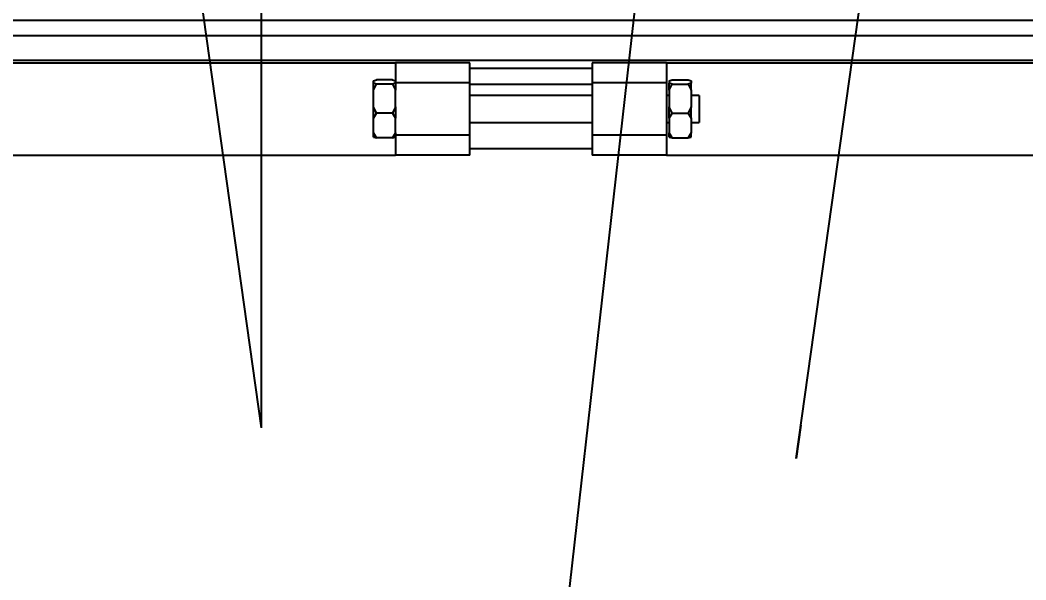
# Model space of a CAD drawing. Header units: millimetres. Extents: x 0 to 6631, y 0 to 4689.
# Drawn here: x 3264.5 to 3635.3, y 3637.7 to 3843.9 of the extents above; entities that cross this region are included whole.
import ezdxf

# ---------------------------------------------------------------- set-up
doc = ezdxf.new("R2010")
doc.units = ezdxf.units.MM
doc.header["$LTSCALE"] = 13
doc.linetypes.add('CENTERX2', pattern=[101.6, 63.5, -12.7, 12.7, -12.7])
for name, color, linetype in [('中心线', 1, 'CENTERX2'), ('几何体', 7, 'Continuous'), ('尺寸', 3, 'Continuous'), ('注释', 2, 'Continuous'), ('草图直线', 1, 'Continuous')]:
    doc.layers.add(name, color=color, linetype=linetype)
doc.styles.add('SLDTEXTSTYLE0', font='hyswlongfangsong.ttf')
doc.styles.get("Standard").update_dxf_attribs({"font": 'gbenor.shx', "bigfont": 'gbcbig.shx'})
doc.dimstyles.new('SLDDIMSTYLE0', dxfattribs={"dimtxt": 50, "dimasz": 40.8, "dimexe": 0, "dimexo": 0.0625, "dimgap": 12.5, "dimtad": 2, "dimdec": 0, "dimrnd": 1e-09, "dimzin": 12, "dimdsep": 46, "dimtxsty": 'SLDTEXTSTYLE0', "dimsah": 1, "dimcen": 0.09, "dimadec": 0, "dimazin": 3, "dimtfac": 1, "dimtdec": 0, "dimtmove": 0, "dimatfit": 0, "dimfxl": 1, "dimfrac": 2, "dimtolj": 1, "dimtzin": 12, "dimarcsym": 0})
doc.dimstyles.new('SLDDIMSTYLE2', dxfattribs={"dimtxt": 0.18, "dimasz": 40.8, "dimexe": 0, "dimexo": 0.0625, "dimgap": 0, "dimtad": 0, "dimtih": 1, "dimtoh": 1, "dimdec": 0, "dimrnd": 1e-09, "dimzin": 0, "dimdsep": 46, "dimtxsty": 'Standard', "dimsah": 1, "dimcen": 0.09, "dimadec": 0, "dimazin": 0, "dimtfac": 40.8, "dimtdec": 0, "dimtofl": 0, "dimtmove": 0, "dimatfit": 3, "dimfxl": 1, "dimfrac": 2, "dimtolj": 1, "dimtzin": 0, "dimarcsym": 0})

# ---------------------------------------------------------------- blocks, each defined once
blk = doc.blocks.new('*D18')
at = {"layer": 'Defpoints', "color": 0, "transparency": 16777216}
for p in [(3316.26, 4092.55), (3301.63, 4062.72), (3353.5, 4050.47), (3353.5, 3693.67), (3353.5, 3693.67)]:
    blk.add_point(p, dxfattribs=at)
at = {"layer": '尺寸', "color": 0, "lineweight": -2, "transparency": 16777216}
for p, q in [((3353.5, 4050.53), (3353.5, 4094.29)), ((3301.62, 4062.78), (3297.74, 4090.39))]:
    blk.add_line(p, q, dxfattribs=at)
for start, end in [(90, 98), (78.3245, 84.1623), (103.8377, 109.6755)]:
    blk.add_arc((3353.5, 3693.67), 400.61, start, end, dxfattribs=at)
at = {"layer": '尺寸', "color": 0, "transparency": 16777216}
for points in [[(3393.9, 4085.42), (3394.59, 4099), (3353.5, 4094.29)], [(3256.39, 4089.34), (3258.97, 4075.98), (3297.74, 4090.39)]]:
    blk.add_solid(points, dxfattribs=at)
at = {"layer": '尺寸', "color": 0, "transparency": 16777216, "insert": (3314.61, 4155.52), "char_height": 50, "attachment_point": 1, "rotation": 2.5305, "style": 'SLDTEXTSTYLE0'}
blk.add_mtext('\\A1;8°', dxfattribs=at)

msp = doc.modelspace()

# ---------------------------------------------------------------- linework, layer by layer
at = {"layer": '中心线'}
for p, q in [((3550.54, 3682.43), (3605.54, 4073.78)), ((3353.5, 3693.67), (3301.63, 4062.72)), ((3552.26, 3694.66), (3550.54, 3682.43))]:
    msp.add_line(p, q, dxfattribs=at)
at = {"layer": '几何体'}
for p, q in [((3192.21, 3843.92), (3713.4, 3843.92)), ((3717.81, 3838.13), (3187.81, 3838.13)), ((3163.31, 3828.19), (3402.81, 3828.19)), ((3187.81, 3829.19), (3717.81, 3829.19)), ((3430.31, 3828.19), (3402.81, 3828.19)), ((3402.81, 3828.19), (3402.81, 3821.02)), ((3430.31, 3820.85), (3430.31, 3828.19)), ((3502.81, 3828.19), (3475.31, 3828.19)), ((3475.31, 3828.19), (3475.31, 3820.85)), ((3502.81, 3828.19), (3742.31, 3828.19)), ((3502.81, 3828.19), (3502.81, 3820.85)), ((3430.31, 3826.19), (3475.31, 3826.19)), ((3394.81, 3821.54), (3395.81, 3821.86)), ((3394.81, 3820.66), (3394.81, 3821.54)), ((3395.81, 3820.34), (3394.81, 3820.66)), ((3394.81, 3818.11), (3394.81, 3820.66)), ((3394.81, 3818.11), (3395.81, 3820.34)), ((3401.81, 3821.86), (3395.81, 3821.86)), ((3401.81, 3820.34), (3395.81, 3820.34)), ((3401.81, 3821.86), (3402.81, 3821.54)), ((3402.81, 3820.66), (3401.81, 3820.34)), ((3401.81, 3820.34), (3402.81, 3818.11)), ((3402.81, 3820.66), (3402.81, 3821.02)), ((3430.31, 3820.85), (3402.81, 3820.85)), ((3402.81, 3820.66), (3402.81, 3818.11)), ((3430.31, 3801.53), (3430.31, 3820.85)), ((3475.31, 3820.19), (3430.31, 3820.19)), ((3502.81, 3820.85), (3475.31, 3820.85)), ((3475.31, 3820.85), (3475.31, 3801.53)), ((3502.81, 3820.85), (3502.81, 3801.53)), ((3503.81, 3821.54), (3504.81, 3821.86)), ((3503.81, 3821.54), (3503.81, 3820.66)), ((3504.81, 3820.34), (3503.81, 3820.66)), ((3503.81, 3818.11), (3503.81, 3820.66)), ((3503.81, 3818.11), (3504.81, 3820.34)), ((3504.81, 3821.86), (3510.81, 3821.86)), ((3504.81, 3820.34), (3510.81, 3820.34)), ((3510.81, 3821.86), (3511.81, 3821.54)), ((3511.81, 3820.66), (3510.81, 3820.34)), ((3510.81, 3820.34), (3511.81, 3818.11)), ((3511.81, 3821.54), (3511.81, 3820.66)), ((3511.81, 3818.11), (3511.81, 3820.66)), ((3394.81, 3811.91), (3394.81, 3818.11)), ((3402.81, 3811.91), (3402.81, 3818.11)), ((3475.31, 3816.19), (3430.31, 3816.19)), ((3503.81, 3816.19), (3502.81, 3816.19)), ((3503.81, 3818.11), (3503.81, 3811.91)), ((3511.81, 3818.11), (3511.81, 3811.91)), ((3514.81, 3816.19), (3511.81, 3816.19)), ((3514.81, 3816.19), (3514.81, 3806.19)), ((3395.81, 3809.67), (3394.81, 3811.91)), ((3394.81, 3807.75), (3394.81, 3811.91)), ((3402.81, 3811.91), (3401.81, 3809.67)), ((3402.81, 3811.91), (3402.81, 3807.75)), ((3504.81, 3809.67), (3503.81, 3811.91)), ((3503.81, 3807.75), (3503.81, 3811.91)), ((3511.81, 3811.91), (3510.81, 3809.67)), ((3511.81, 3807.75), (3511.81, 3811.91)), ((3394.81, 3807.75), (3395.81, 3809.67)), ((3401.81, 3809.67), (3395.81, 3809.67)), ((3401.81, 3809.67), (3402.81, 3807.75)), ((3503.81, 3807.75), (3504.81, 3809.67)), ((3504.81, 3809.67), (3510.81, 3809.67)), ((3510.81, 3809.67), (3511.81, 3807.75)), ((3394.81, 3802.44), (3394.81, 3807.75)), ((3402.81, 3802.44), (3402.81, 3807.75)), ((3430.31, 3806.19), (3475.31, 3806.19)), ((3502.81, 3806.19), (3503.81, 3806.19)), ((3503.81, 3807.75), (3503.81, 3802.44)), ((3511.81, 3807.75), (3511.81, 3802.44)), ((3511.81, 3806.19), (3514.81, 3806.19)), ((3395.81, 3800.52), (3394.81, 3802.44)), ((3394.81, 3800.84), (3394.81, 3802.44)), ((3394.81, 3800.84), (3395.81, 3800.52)), ((3401.81, 3800.52), (3395.81, 3800.52)), ((3402.81, 3802.44), (3401.81, 3800.52)), ((3401.81, 3800.52), (3402.81, 3800.84)), ((3402.81, 3802.44), (3402.81, 3800.84)), ((3430.31, 3801.53), (3402.81, 3801.53)), ((3402.81, 3800.84), (3402.81, 3794.19)), ((3430.31, 3794.19), (3430.31, 3801.53)), ((3502.81, 3801.53), (3475.31, 3801.53)), ((3475.31, 3801.53), (3475.31, 3794.19)), ((3502.81, 3801.53), (3502.81, 3794.19)), ((3504.81, 3800.52), (3503.81, 3802.44)), ((3503.81, 3800.84), (3503.81, 3802.44)), ((3503.81, 3800.84), (3504.81, 3800.52)), ((3504.81, 3800.52), (3510.81, 3800.52)), ((3511.81, 3802.44), (3510.81, 3800.52)), ((3510.81, 3800.52), (3511.81, 3800.84)), ((3511.81, 3800.84), (3511.81, 3802.44)), ((3430.31, 3796.65), (3475.31, 3796.65)), ((3163.31, 3794.19), (3402.81, 3794.19)), ((3430.31, 3794.19), (3402.81, 3794.19)), ((3502.81, 3794.19), (3475.31, 3794.19)), ((3502.81, 3794.19), (3742.31, 3794.19))]:
    msp.add_line(p, q, dxfattribs=at)
at = {"layer": '草图直线'}
msp.add_line((3353.5, 3693.67), (3353.5, 4050.47), dxfattribs=at)

# ---------------------------------------------------------------- dimensions: what is measured, and where the dimension line sits
at = {"layer": '尺寸'}
dim = msp.add_angular_dim_2l(base=(3316.26, 4092.55), line1=((3353.5, 4050.47), (3353.5, 3693.67)), line2=((3301.63, 4062.72), (3353.5, 3693.67)), dimstyle='SLDDIMSTYLE0', override={"dimtol": 0, "dimlim": 0, "dimtp": 0, "dimtm": 0, "dimtfac": 40.8, "dimtdec": 0, "dimtolj": 1, "dimtzin": 0}, dxfattribs=at)
dim.commit()
dim.dimension.update_dxf_attribs({"geometry": '*D18', "text_midpoint": (3335.81, 4093.9), "dimtype": 162})

# ---------------------------------------------------------------- leaders
at = {"layer": '注释'}
msp.add_leader([(3452.81, 3508.19), (3522.42, 4125.27)], dimstyle='SLDDIMSTYLE2', dxfattribs=at)

doc.saveas('drawing.dxf')
